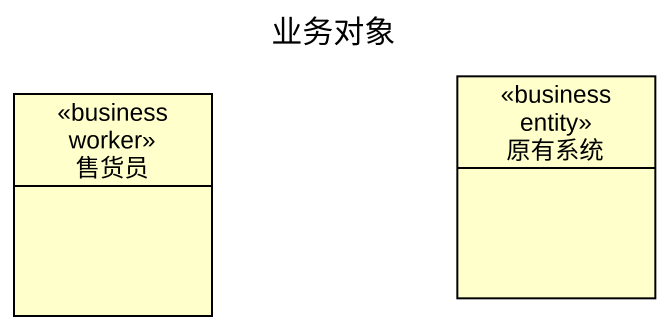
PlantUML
@startuml
title 业务对象
hide circle
hide empty members
class 售货员 <<business worker>>
class 原有系统 <<business entity>>
@enduml
